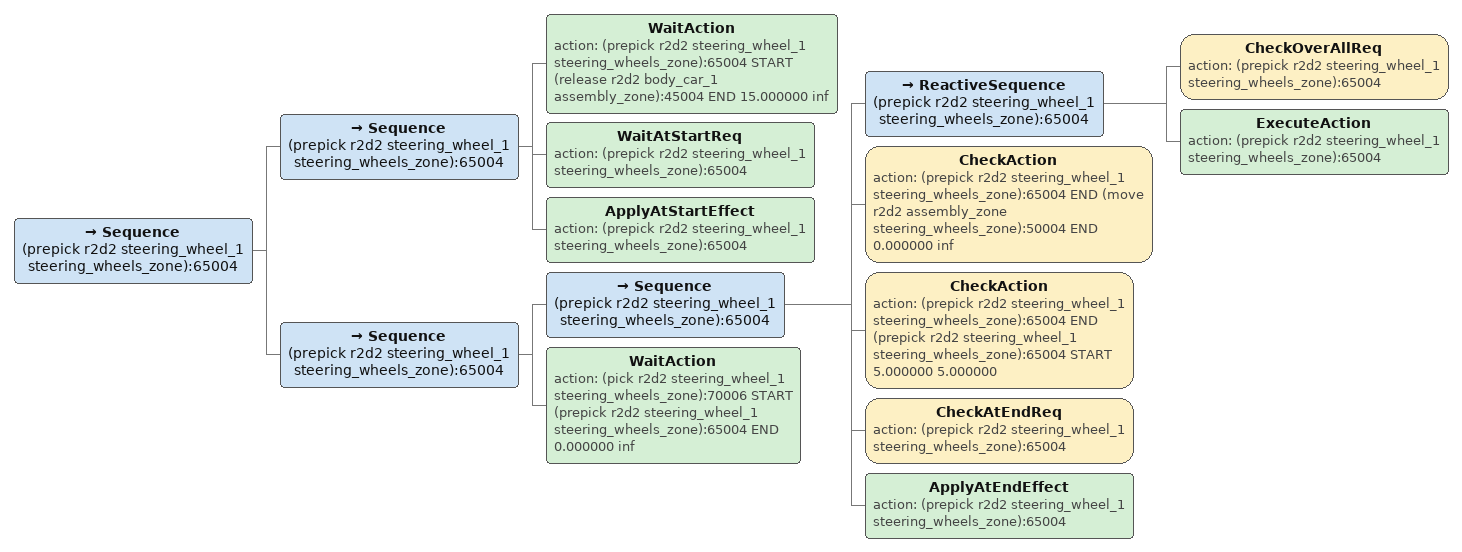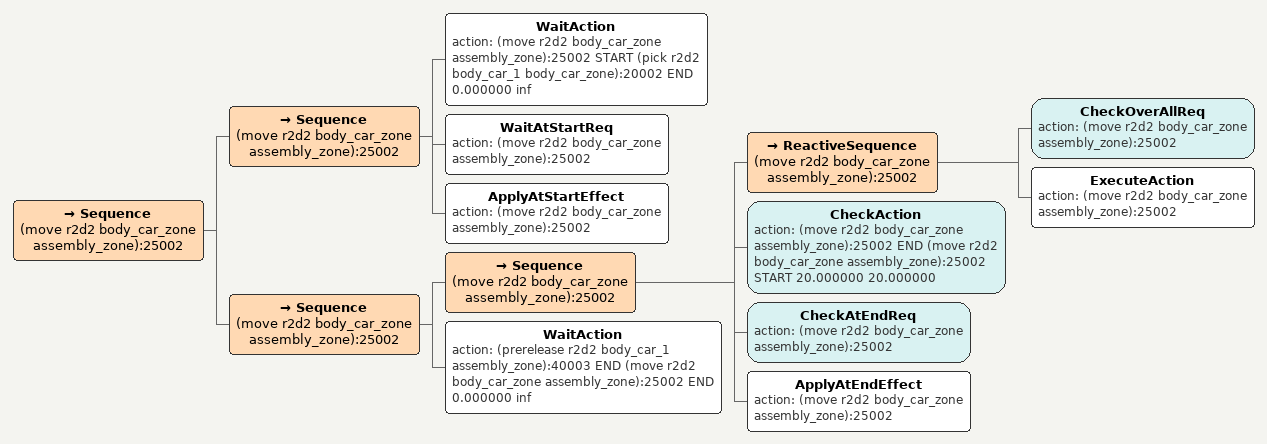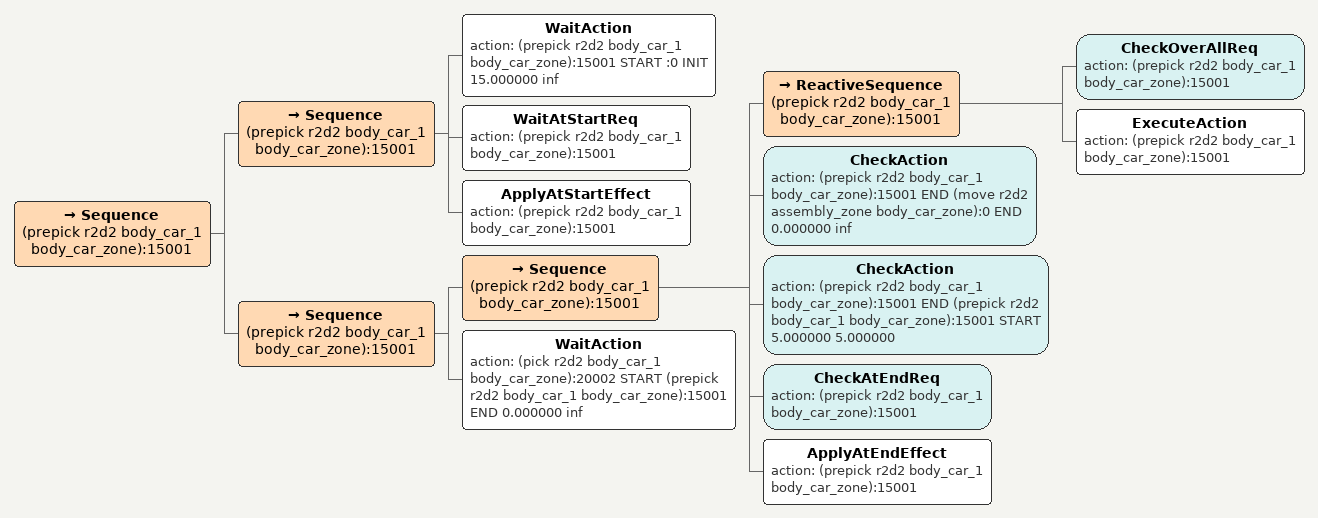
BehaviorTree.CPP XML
<Sequence name="(prepick r2d2 steering_wheel_1 steering_wheels_zone):65004">
  <Sequence name="(prepick r2d2 steering_wheel_1 steering_wheels_zone):65004">
    <WaitAction action="(prepick r2d2 steering_wheel_1 steering_wheels_zone):65004 START (release r2d2 body_car_1 assembly_zone):45004 END 15.000000 inf"/>
    <WaitAtStartReq action="(prepick r2d2 steering_wheel_1 steering_wheels_zone):65004"/>
    <ApplyAtStartEffect action="(prepick r2d2 steering_wheel_1 steering_wheels_zone):65004"/>
  </Sequence>
  <Sequence name="(prepick r2d2 steering_wheel_1 steering_wheels_zone):65004">
    <Sequence name="(prepick r2d2 steering_wheel_1 steering_wheels_zone):65004">
      <ReactiveSequence name="(prepick r2d2 steering_wheel_1 steering_wheels_zone):65004">
        <CheckOverAllReq action="(prepick r2d2 steering_wheel_1 steering_wheels_zone):65004"/>
        <ExecuteAction action="(prepick r2d2 steering_wheel_1 steering_wheels_zone):65004"/>
      </ReactiveSequence>
      <CheckAction action="(prepick r2d2 steering_wheel_1 steering_wheels_zone):65004 END (move r2d2 assembly_zone steering_wheels_zone):50004 END 0.000000 inf"/>
      <CheckAction action="(prepick r2d2 steering_wheel_1 steering_wheels_zone):65004 END (prepick r2d2 steering_wheel_1 steering_wheels_zone):65004 START 5.000000 5.000000"/>
      <CheckAtEndReq action="(prepick r2d2 steering_wheel_1 steering_wheels_zone):65004"/>
      <ApplyAtEndEffect action="(prepick r2d2 steering_wheel_1 steering_wheels_zone):65004"/>
    </Sequence>
    <WaitAction action="(pick r2d2 steering_wheel_1 steering_wheels_zone):70006 START (prepick r2d2 steering_wheel_1 steering_wheels_zone):65004 END 0.000000 inf"/>
  </Sequence>
</Sequence>

<Sequence name="(move r2d2 body_car_zone assembly_zone):25002">
  <Sequence name="(move r2d2 body_car_zone assembly_zone):25002">
    <WaitAction action="(move r2d2 body_car_zone assembly_zone):25002 START (pick r2d2 body_car_1 body_car_zone):20002 END 0.000000 inf"/>
    <WaitAtStartReq action="(move r2d2 body_car_zone assembly_zone):25002"/>
    <ApplyAtStartEffect action="(move r2d2 body_car_zone assembly_zone):25002"/>
  </Sequence>
  <Sequence name="(move r2d2 body_car_zone assembly_zone):25002">
    <Sequence name="(move r2d2 body_car_zone assembly_zone):25002">
      <ReactiveSequence name="(move r2d2 body_car_zone assembly_zone):25002">
        <CheckOverAllReq action="(move r2d2 body_car_zone assembly_zone):25002"/>
        <ExecuteAction action="(move r2d2 body_car_zone assembly_zone):25002"/>
      </ReactiveSequence>
      <CheckAction action="(move r2d2 body_car_zone assembly_zone):25002 END (move r2d2 body_car_zone assembly_zone):25002 START 20.000000 20.000000"/>
      <CheckAtEndReq action="(move r2d2 body_car_zone assembly_zone):25002"/>
      <ApplyAtEndEffect action="(move r2d2 body_car_zone assembly_zone):25002"/>
    </Sequence>
    <WaitAction action="(prerelease r2d2 body_car_1 assembly_zone):40003 END (move r2d2 body_car_zone assembly_zone):25002 END 0.000000 inf"/>
  </Sequence>
</Sequence>

<Sequence name="(prepick r2d2 body_car_1 body_car_zone):15001">
  <Sequence name="(prepick r2d2 body_car_1 body_car_zone):15001">
    <WaitAction action="(prepick r2d2 body_car_1 body_car_zone):15001 START :0 INIT 15.000000 inf"/>
    <WaitAtStartReq action="(prepick r2d2 body_car_1 body_car_zone):15001"/>
    <ApplyAtStartEffect action="(prepick r2d2 body_car_1 body_car_zone):15001"/>
  </Sequence>
  <Sequence name="(prepick r2d2 body_car_1 body_car_zone):15001">
    <Sequence name="(prepick r2d2 body_car_1 body_car_zone):15001">
      <ReactiveSequence name="(prepick r2d2 body_car_1 body_car_zone):15001">
        <CheckOverAllReq action="(prepick r2d2 body_car_1 body_car_zone):15001"/>
        <ExecuteAction action="(prepick r2d2 body_car_1 body_car_zone):15001"/>
      </ReactiveSequence>
      <CheckAction action="(prepick r2d2 body_car_1 body_car_zone):15001 END (move r2d2 assembly_zone body_car_zone):0 END 0.000000 inf"/>
      <CheckAction action="(prepick r2d2 body_car_1 body_car_zone):15001 END (prepick r2d2 body_car_1 body_car_zone):15001 START 5.000000 5.000000"/>
      <CheckAtEndReq action="(prepick r2d2 body_car_1 body_car_zone):15001"/>
      <ApplyAtEndEffect action="(prepick r2d2 body_car_1 body_car_zone):15001"/>
    </Sequence>
    <WaitAction action="(pick r2d2 body_car_1 body_car_zone):20002 START (prepick r2d2 body_car_1 body_car_zone):15001 END 0.000000 inf"/>
  </Sequence>
</Sequence>
